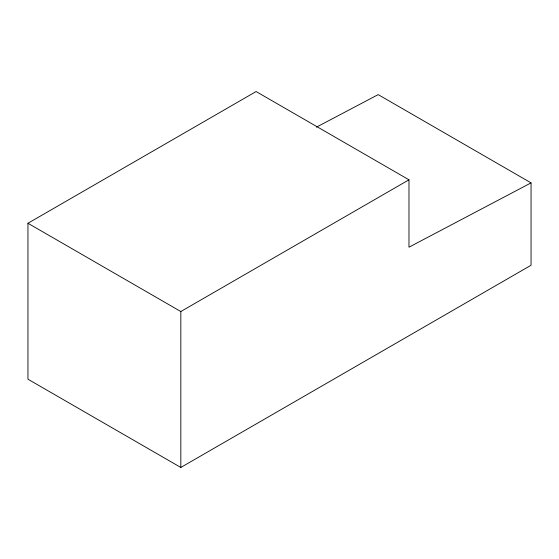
<?xml version="1.0" encoding="UTF-8"?>
<svg xmlns="http://www.w3.org/2000/svg" width="559" height="559" viewBox="0 0 559 559"><rect width="100%" height="100%" fill="white"/><g stroke="black" fill="none" stroke-linecap="round" stroke-linejoin="round"><path stroke-width="0.84" d="M27.95 223.265L256.106 91.543L408.978 179.802L408.978 247.204L531.05 182.877L531.05 265.259L180.823 467.457L27.95 379.198L27.95 223.265L180.823 311.531L408.978 179.802M316.366 127.186L378.177 94.618L531.05 182.877M180.823 311.531L180.823 467.457"/></g></svg>
